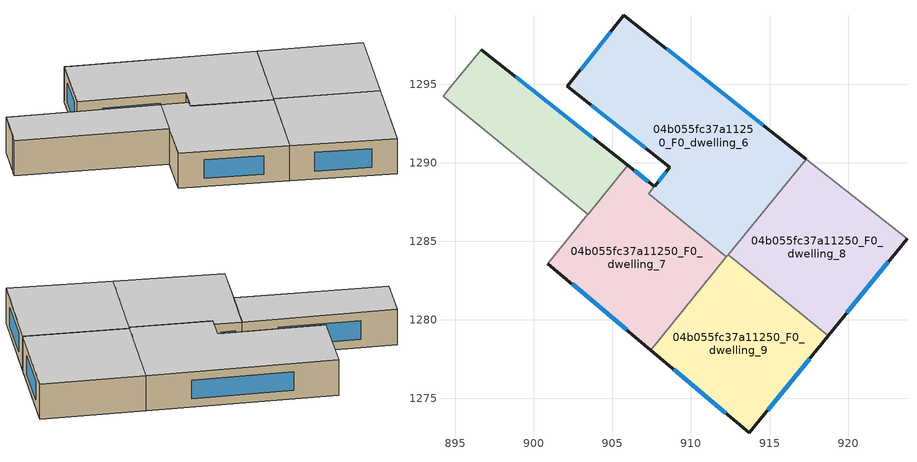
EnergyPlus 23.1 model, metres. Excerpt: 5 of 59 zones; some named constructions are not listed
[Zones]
04b055fc37a11250_F0_dwelling_4
 floor ground (EU_floor_Construction): 905.98,1289.83 903.45,1286.71 894.22,1294.22 896.65,1297.2 z0
 wall outside (EU_wall_Construction): 905.98,1289.83 896.65,1297.2 z0:3
 wall to 04b055fc37a11250_F0_dwelling_5 (EU_wall_Construction): 894.22,1294.22 903.45,1286.71 z0:3
 wall to 04b055fc37a11250_F0_dwelling_2 (EU_wall_Construction): 896.65,1297.2 894.57,1294.64 z0:3
 wall to 04b055fc37a11250_F0_dwelling_7 (EU_wall_Construction): 903.45,1286.71 905.98,1289.83 z0:3
 wall to 04b055fc37a11250_F0_dwelling_3 (EU_wall_Construction): 894.57,1294.64 894.22,1294.22 z0:3
 window (EU_Window_Construction): 903.79,1291.56 898.84,1295.47 z0.7:2.3
 ceiling to 04b055fc37a11250_F1_dwelling_4 (EU_floor_Construction): 903.45,1286.71 905.98,1289.83 896.65,1297.2 894.22,1294.22 z3
04b055fc37a11250_F0_dwelling_6
 floor ground (EU_floor_Construction): 917.32,1290.23 912.26,1284.01 907.32,1288.03 908.66,1289.72 902.13,1294.86 905.73,1299.39 z0
 wall outside (EU_wall_Construction): 917.32,1290.23 905.73,1299.39 902.13,1294.86 908.66,1289.72 907.68,1288.49 z0:3
 wall to 04b055fc37a11250_F0_dwelling_7 (EU_wall_Construction): 907.68,1288.49 907.31,1288.03 / 907.32,1288.03 912.26,1284.01 z0:3
 wall to 04b055fc37a11250_F0_dwelling_8 (EU_wall_Construction): 912.37,1284.15 917.32,1290.23 z0:3
 wall to 04b055fc37a11250_F0_dwelling_9 (EU_wall_Construction): 912.26,1284.01 912.37,1284.15 z0:3
 window (EU_Window_Construction): 908.43,1289.43 907.91,1288.78 / 903.66,1293.65 907.12,1290.93 / 904.89,1298.33 902.98,1295.93 / 914.6,1292.38 908.45,1297.24 z0.7:2.3
 ceiling to 04b055fc37a11250_F1_dwelling_6 (EU_floor_Construction): 912.26,1284.01 917.32,1290.23 905.73,1299.39 902.13,1294.86 908.66,1289.72 907.31,1288.03 z3
04b055fc37a11250_F0_dwelling_7
 floor ground (EU_floor_Construction): 907.68,1288.49 907.31,1288.03 912.26,1284.01 907.43,1278.08 900.9,1283.58 905.98,1289.83 z0
 wall outside (EU_wall_Construction): 900.9,1283.58 907.43,1278.08 / 907.68,1288.49 905.98,1289.83 z0:3
 wall to 04b055fc37a11250_F0_dwelling_9 (EU_wall_Construction): 907.43,1278.08 912.26,1284.01 z0:3
 wall to 04b055fc37a11250_F0_dwelling_5 (EU_wall_Construction): 903.45,1286.71 900.9,1283.58 z0:3
 window (EU_Window_Construction): 902.44,1282.29 905.9,1279.37 / 907.28,1288.8 906.38,1289.51 z0.7:2.3
 ceiling to 04b055fc37a11250_F1_dwelling_7 (EU_floor_Construction): 907.43,1278.08 912.26,1284.01 907.31,1288.03 907.68,1288.49 905.98,1289.83 900.9,1283.58 z3
04b055fc37a11250_F0_dwelling_8
 floor ground (EU_floor_Construction): 923.74,1285.16 918.72,1278.99 912.38,1284.15 917.32,1290.23 z0
 wall outside (EU_wall_Construction): 918.72,1278.99 923.74,1285.16 z0:3
 wall to 04b055fc37a11250_F0_dwelling_9 (EU_wall_Construction): 912.38,1284.15 918.72,1278.99 z0:3
 wall adiabatic (EU_wall_Construction): 923.74,1285.16 917.32,1290.23 z0:3
 window (EU_Window_Construction): 919.9,1280.44 922.56,1283.71 z0.7:2.3
 ceiling to 04b055fc37a11250_F1_dwelling_8 (EU_floor_Construction): 918.72,1278.99 923.74,1285.16 917.32,1290.23 912.38,1284.15 z3
04b055fc37a11250_F0_dwelling_9
 floor ground (EU_floor_Construction): 918.72,1278.99 913.7,1272.81 907.43,1278.08 912.38,1284.15 z0
 wall outside (EU_wall_Construction): 907.43,1278.08 913.7,1272.81 918.72,1278.99 z0:3
 window (EU_Window_Construction): 908.9,1276.84 912.23,1274.05 / 914.88,1274.26 917.54,1277.54 z0.7:2.3
 ceiling to 04b055fc37a11250_F1_dwelling_9 (EU_floor_Construction): 913.7,1272.81 918.72,1278.99 912.38,1284.15 907.43,1278.08 z3
[SCHEDULE:FILE] Column Number=1; Rows to Skip at Top=0; Number of Hours of Data=8760; Column Separator=Comma; Interpolate to Timestep=No; Minutes per Item=60; Adjust Schedule for Daylight Savings=Yes
Name | File
EU_Step8_GainSchedule_04b055fc37a11250_F5_dwelling_3_f000 | ../../schedules/04b055fc37a11250/04b055fc37a11250_F5_dwelling_3_f000_gain.csv
EU_Step8_GainSchedule_04b055fc37a11250_F5_dwelling_4_f000 | ../../schedules/04b055fc37a11250/04b055fc37a11250_F5_dwelling_4_f000_gain.csv
EU_Step8_GainSchedule_04b055fc37a11250_F5_dwelling_5_f000 | ../../schedules/04b055fc37a11250/04b055fc37a11250_F5_dwelling_5_f000_gain.csv
EU_Step8_GainSchedule_04b055fc37a11250_F5_dwelling_6_f000 | ../../schedules/04b055fc37a11250/04b055fc37a11250_F5_dwelling_6_f000_gain.csv
EU_Step8_GainSchedule_04b055fc37a11250_F5_dwelling_7_f000 | ../../schedules/04b055fc37a11250/04b055fc37a11250_F5_dwelling_7_f000_gain.csv
EU_Step8_GainSchedule_04b055fc37a11250_F5_dwelling_8_f000 | ../../schedules/04b055fc37a11250/04b055fc37a11250_F5_dwelling_8_f000_gain.csv
